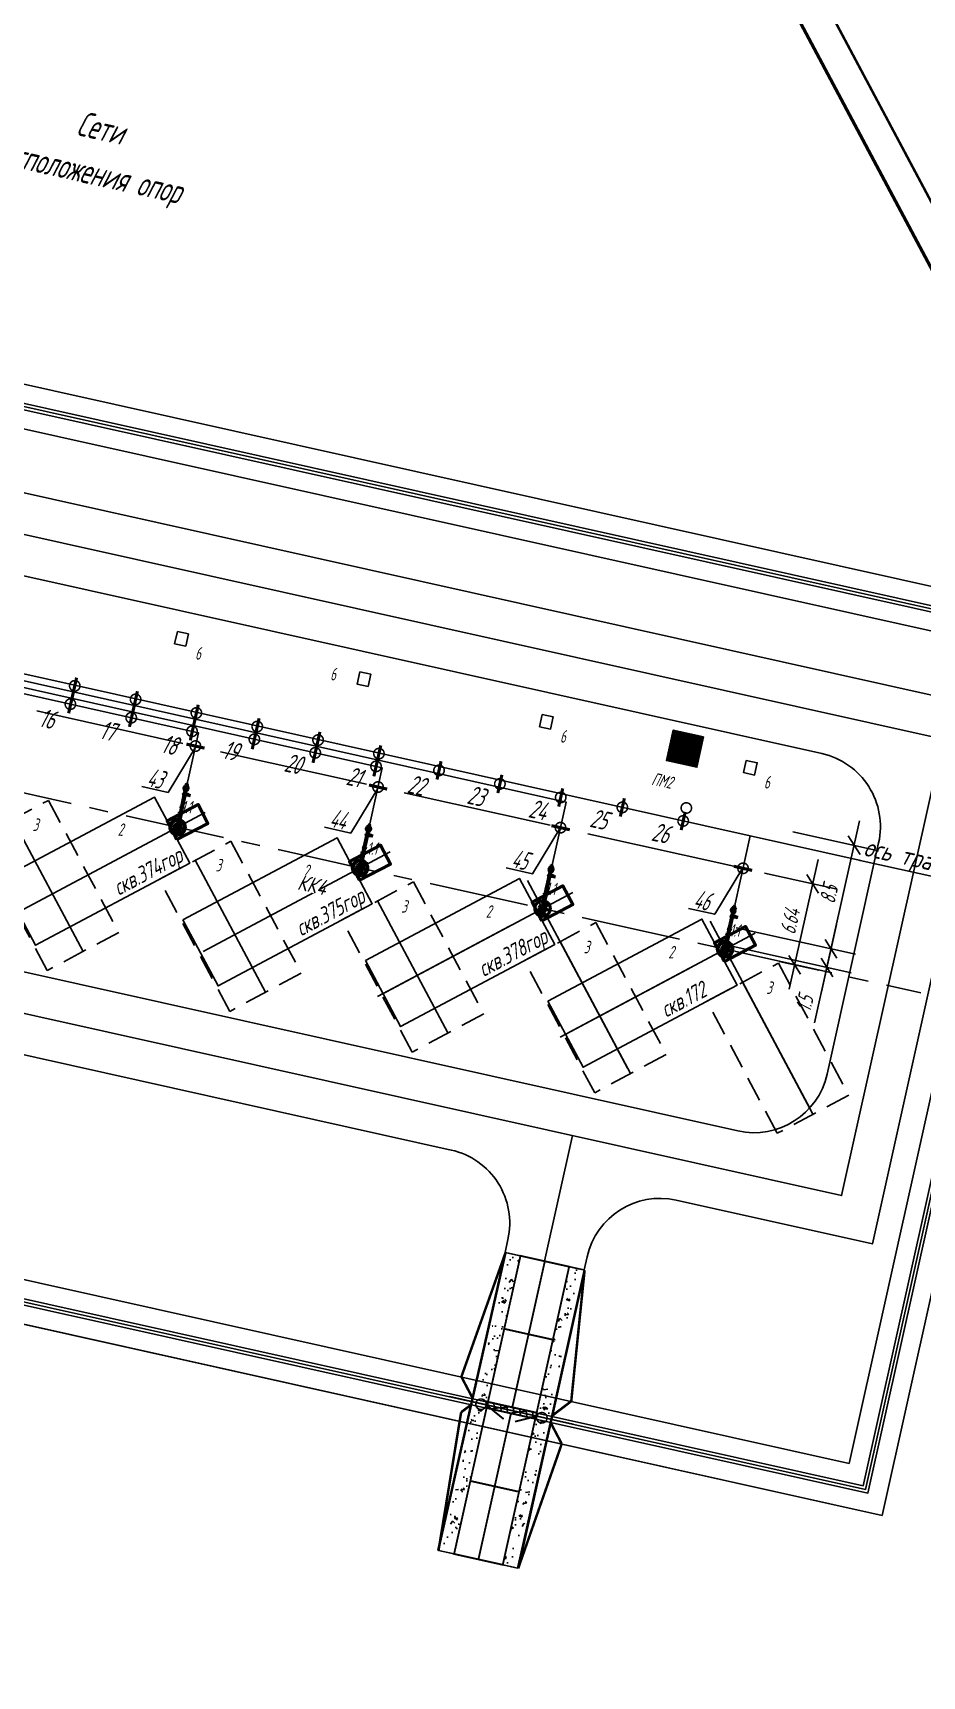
# Model space of a CAD drawing. Extents: x 5370511 to 5386565, y 1010429 to 1053793.
# Drawn here: x 5380542.7 to 5380614, y 1039635.6 to 1039767.4 of the extents above; entities that cross this region are included whole.
import ezdxf
from ezdxf import colors
from ezdxf.entities.mleader import LeaderData, LeaderLine
from ezdxf.enums import TextEntityAlignment as Align
from ezdxf.math import Vec2, Vec3

# ---------------------------------------------------------------- set-up
doc = ezdxf.new("R2010")
doc.units = 0
doc.header["$PDMODE"] = 32
doc.header["$PDSIZE"] = 0.3
for name, pattern in [('ACAD_ISO04W100', [30, 24, -3, 0, -3]), ('осевая2', [12.5, 8, -1.5, 1.5, -1.5]), ('Штрих 2x1', [3, 2, -1])]:
    doc.linetypes.add(name, pattern=pattern)
doc.layers.get('0').update_dxf_attribs({"linetype": 'CONTINUOUS'})
doc.layers.get('DEFPOINTS').update_dxf_attribs({"linetype": 'CONTINUOUS'})
for name, color, linetype in [('3D-MODEL', 7, 'CONTINUOUS'), ('ГП_граница насыпи', 242, 'CONTINUOUS'), ('ГП_Здания', 7, 'CONTINUOUS'), ('ГП_переезд', 7, 'CONTINUOUS'), ('ОНиГМ сооружения', 7, 'CONTINUOUS')]:
    doc.layers.add(name, color=color, linetype=linetype)
doc.layers.add('ГП_Нов.скв.', color=104, linetype='CONTINUOUS', lineweight=25)
doc.layers.add('ЭС_сети', color=1, linetype='CONTINUOUS', lineweight=50)
doc.styles.add('ГОСТ_НИПИ', font='gost_nipi.shx', dxfattribs={"oblique": 15})
doc.styles.add('ГОСТ_НИПИ_разм', font='gost_nipi.shx', dxfattribs={"width": 0.8, "oblique": 15, "height": 2.5})
doc.dimstyles.new('Лист М500', dxfattribs={"dimtxt": 2.5, "dimasz": 2.5, "dimexe": 2, "dimexo": 1, "dimgap": 1, "dimtad": 1, "dimdec": 1, "dimlfac": 0.5, "dimzin": 0, "dimdsep": 46, "dimtxsty": 'ГОСТ_НИПИ_разм', "dimblk": 'OBLIQUE', "dimcen": 0.09, "dimdle": 2, "dimaunit": 1, "dimadec": 0, "dimazin": 0, "dimtfac": 1, "dimtdec": 1, "dimtofl": 0, "dimtmove": 1, "dimatfit": 3, "dimldrblk": 'NONE', "dimfxl": 1, "dimtolj": 1, "dimtzin": 0, "dimarcsym": 0})

# ---------------------------------------------------------------- blocks, each defined once
blk = doc.blocks.new('*U110')
at = {"lineweight": 50, "const_width": 0.4}
blk.add_lwpolyline([(-594, 420), (0, 420), (0, 0), (-594, 0)], close=True, dxfattribs=at)
at = {"lineweight": 50}
blk.add_lwpolyline([(-574, 5), (-5, 5), (-5, 415), (-574, 415)], close=True, dxfattribs=at)
at = {"style": 'ГОСТ_НИПИ', "oblique": 15}
blk.add_attdef('СКВОЗНАЯ_НУМЕРАЦИЯ', text='', height=3, dxfattribs=at).set_placement((-10, 411.5), align=Align.MIDDLE_CENTER)
at = {"style": 'ГОСТ_НИПИ', "oblique": 15, "width": 0.8}
for tag, p in [('ДАТА_СОГЛ_1', (-580.75, 146)), ('ДАТА_СОГЛ_2', (-575.75, 146)), ('ФАМИЛИЯ_СОГЛ_1', (-580.75, 111)), ('ФАМИЛИЯ_СОГЛ_2', (-575.75, 111)), ('ХАРАКТЕР_РАБОТЫ_СОГЛ_1', (-580.75, 91)), ('ХАРАКТЕР_РАБОТЫ_СОГЛ_2', (-575.75, 91))]:
    blk.add_attdef(tag, p, '', height=3, rotation=90, dxfattribs=at)
at = {"style": 'ГОСТ_НИПИ', "oblique": 15}
for tag, width, p in [('ОБОЗНАЧЕНИЕ_ДОКУМЕНТА', 0.8, (-65, 55)), ('НАИМЕНОВАНИЕ_ПРОЕКТА', 0.8, (-65, 42.5)), ('НАИМЕНОВАНИЕ_ОБЪЕКТА', 0.8, (-90, 27.5)), ('СТАДИЯ', 0.8, (-47.5, 25)), ('ЛИСТ', 0.8, (-32.5, 25)), ('ЛИСТОВ', 0.8, (-15, 25)), ('НАИМЕНОВАНИЕ_ЧЕРТЕЖА', 0.8, (-90, 12.5)), ('ПРЕДПРИЯТИЕ', 0.7, (-30.48, 12.55))]:
    blk.add_attdef(tag, text='', height=3, dxfattribs=dict(at, width=width)).set_placement(p, align=Align.MIDDLE_CENTER)
at = {"style": 'ГОСТ_НИПИ', "oblique": 15, "width": 0.8}
blk.add_attdef('РАЗРАБ', text='', height=3, dxfattribs=at).set_placement((-189.18, 32.18), align=Align.MIDDLE_LEFT)
for tag, p in [('ФАМИЛИЯ_5', (-169, 31)), ('ДАТА_1', (-134, 31)), ('ХАРАКТЕР_РАБОТЫ_1', (-189, 26)), ('ФАМИЛИЯ_1', (-169, 26)), ('ДАТА_2', (-134, 26)), ('ХАРАКТЕР_РАБОТЫ_2', (-189, 20.72)), ('ФАМИЛИЯ_2', (-169.15, 20.71)), ('ДАТА_3', (-134, 20.72)), ('ХАРАКТЕР_РАБОТЫ_3', (-189, 16)), ('ФАМИЛИЯ_3', (-169.01, 15.99)), ('ДАТА_4', (-134, 16)), ('ФАМИЛИЯ_6', (-169, 11)), ('ДАТА_5', (-134, 11)), ('ХАРАКТЕР_РАБОТЫ_4', (-189, 6)), ('ФАМИЛИЯ_4', (-169, 6)), ('ДАТА_6', (-134, 6))]:
    blk.add_attdef(tag, p, '', height=3, dxfattribs=at)
at = {"style": 'ГОСТ_НИПИ', "oblique": 15, "width": 0.8, "flags": 8}
blk.add_attdef('НКОНТР', text='', height=3, dxfattribs=at).set_placement((-189.36, 12.34), align=Align.MIDDLE_LEFT)
at = {"style": 'ГОСТ_НИПИ', "oblique": 15, "width": 0.8}
blk.add_attdef('ФОРМАТ', text='', height=3, dxfattribs=at).set_placement((-38.94, 0.42), align=Align.BOTTOM_CENTER)
blk = doc.blocks.new('A$C65CC1851')
at = {"layer": 'ОНиГМ сооружения', "color": 253, "lineweight": 18, "ltscale": 0.7}
for p, q in [((434, 4006), (114, 4007)), ((273, 0), (274, 4310)), ((664, 3502), (194, 3502)), ((205, 2442), (342, 2442)), ((0, 800), (636, 800)), ((273, 337), (636, 337)), ((274, 1197), (636, 1196)), ((504, 1264), (637, 1264))]:
    blk.add_line(p, q, dxfattribs=at)
at = {"layer": 'ОНиГМ сооружения', "color": 253, "lineweight": 50, "ltscale": 100}
for p, q in [((230, 4228), (230, 4313)), ((319, 4227), (319, 4310)), ((230, 3432), (229, 2072)), ((318, 2672), (229, 2672)), ((230, 3786), (230, 3568)), ((319, 3681), (230, 3681)), ((319, 3582), (230, 3582)), ((319, 3422), (230, 3422)), ((319, 3322), (230, 3322)), ((319, 3322), (230, 3322)), ((617, 3502), (292, 3423)), ((617, 3502), (296, 3579)), ((318, 2072), (319, 3427)), ((319, 3573), (319, 3785)), ((617, 3622), (617, 3382)), ((617, 3502), (697, 3502)), ((176, 1519), (176, 1332)), ((176, 1519), (229, 1519)), ((176, 1479), (229, 1479)), ((176, 1440), (229, 1440)), ((176, 1412), (371, 1412)), ((371, 1372), (176, 1372)), ((371, 1332), (176, 1332)), ((371, 1332), (176, 1062)), ((371, 1062), (176, 1332)), ((318, 2172), (229, 2172)), ((229, 1412), (229, 1952)), ((318, 1852), (229, 1852)), ((254, 1752), (229, 1752)), ((318, 1512), (229, 1512)), ((298, 1700), (249, 1700)), ((249, 1700), (249, 1669)), ((254, 1823), (254, 1834)), ((254, 1834), (294, 1834)), ((254, 1823), (294, 1755)), ((294, 1823), (254, 1755)), ((254, 1744), (254, 1755)), ((254, 1744), (294, 1744)), ((257, 1834), (257, 1851)), ((257, 1851), (290, 1851)), ((257, 1700), (257, 1710)), ((257, 1710), (290, 1710)), ((264, 1744), (264, 1675)), ((274, 1752), (274, 1752)), ((284, 1744), (284, 1675)), ((290, 1834), (290, 1851)), ((290, 1700), (290, 1710)), ((294, 1834), (294, 1823)), ((294, 1755), (294, 1744)), ((318, 1752), (294, 1752)), ((298, 1700), (298, 1669)), ((318, 1952), (318, 1412)), ((319, 1519), (371, 1519)), ((319, 1479), (371, 1479)), ((319, 1440), (371, 1440)), ((371, 1519), (371, 1332)), ((637, 1264), (371, 1399)), ((636, 1196), (372, 1331)), ((637, 1384), (636, 1144)), ((371, 1062), (176, 1062)), ((176, 1022), (176, 1062)), ((176, 1022), (371, 1022)), ((176, 982), (176, 1022)), ((176, 982), (176, 942)), ((371, 982), (176, 982)), ((371, 942), (176, 942)), ((371, 592), (176, 592)), ((176, 552), (176, 592)), ((371, 552), (176, 552)), ((371, 552), (176, 552)), ((176, 512), (176, 552)), ((176, 472), (176, 512)), ((371, 512), (176, 512)), ((371, 472), (176, 472)), ((371, 472), (176, 202)), ((371, 202), (176, 472)), ((371, 202), (176, 202)), ((176, 122), (176, 202)), ((371, 162), (176, 162)), ((176, 162), (371, 162)), ((176, 162), (370, 162)), ((176, 122), (371, 122)), ((218, 592), (218, 619)), ((318, 540), (228, 540)), ((228, 540), (228, 523)), ((318, 523), (228, 523)), ((318, 1010), (229, 1010)), ((229, 1010), (229, 993)), ((318, 993), (229, 993)), ((229, 887), (229, 942)), ((310, 75), (237, 75)), ((237, 75), (237, 40)), ((237, 40), (310, 40)), ((237, 40), (310, 40)), ((310, 40), (237, 40)), ((237, 40), (237, 20)), ((310, 20), (237, 20)), ((243, 122), (243, 75)), ((636, 800), (300, 894)), ((636, 800), (300, 706)), ((303, 122), (303, 75)), ((310, 40), (310, 75)), ((310, 40), (310, 20)), ((318, 1010), (318, 993)), ((318, 887), (318, 942)), ((318, 540), (318, 523)), ((328, 592), (328, 619)), ((371, 1022), (371, 1062)), ((371, 982), (371, 1022)), ((371, 982), (371, 942)), ((371, 552), (371, 592)), ((371, 512), (371, 552)), ((371, 472), (371, 512)), ((636, 337), (371, 472)), ((636, 337), (371, 202)), ((371, 122), (371, 202)), ((636, 1196), (372, 1061)), ((637, 1264), (570, 1230)), ((637, 1316), (636, 1076)), ((636, 1196), (666, 1196)), ((636, 920), (636, 680)), ((636, 800), (666, 800)), ((636, 457), (636, 217)), ((636, 337), (666, 337)), ((637, 1264), (666, 1264))]:
    blk.add_line(p, q, dxfattribs=at)
at = {"layer": 'ОНиГМ сооружения', "color": 253, "lineweight": 50, "ltscale": 0.7}
for p, q in [((294, 3197), (254, 3197)), ((294, 2997), (254, 2997)), ((294, 2797), (254, 2797)), ((354, 3501), (354, 3501)), ((318, 1632), (229, 1632)), ((312, 1789), (237, 1789)), ((274, 1673), (274, 1851))]:
    blk.add_line(p, q, dxfattribs=at)
at = {"layer": 'ОНиГМ сооружения', "color": 253, "lineweight": 50}
for p, q in [((205, 2527), (205, 2357)), ((229, 2527), (205, 2527)), ((229, 2357), (205, 2357)), ((342, 2357), (318, 2357)), ((342, 2527), (319, 2527)), ((342, 2527), (342, 2357))]:
    blk.add_line(p, q, dxfattribs=at)
for points in [[(169, 4183), (379, 4182), (379, 4155), (169, 4156)], [(169, 4156), (379, 4155), (379, 4128), (169, 4129)], [(169, 3858), (379, 3857), (379, 3884), (169, 3885)], [(169, 3831), (379, 3830), (379, 3857), (169, 3858)], [(169, 2042), (379, 2042), (379, 2012), (169, 2012)], [(169, 2012), (379, 2012), (379, 1982), (169, 1982)]]:
    blk.add_lwpolyline(points, close=True, dxfattribs=at)
at = {"layer": 'ОНиГМ сооружения', "color": 253, "lineweight": 50, "ltscale": 100}
for points in [[(379, 3884), (169, 4129)], [(169, 3885), (379, 4128)]]:
    blk.add_lwpolyline(points, dxfattribs=at)
at = {"layer": 'ОНиГМ сооружения', "color": 253, "lineweight": 50}
for points in [[(334, 4182), (319, 4227), (230, 4228), (214, 4183)], [(334, 3830), (319, 3785), (230, 3786), (214, 3831)], [(334, 2042), (318, 2072), (229, 2072), (214, 2042)], [(334, 1982), (318, 1952), (229, 1952), (214, 1982)]]:
    blk.add_lwpolyline(points, dxfattribs=at)
at = {"layer": 'ОНиГМ сооружения', "color": 253, "lineweight": 50, "ltscale": 100}
blk.add_lwpolyline([(434, -173), (-655, 1132), (1494, 2927), (2583, 1622)], close=True, dxfattribs=at)
for centre, radius in [((275, 4007), 160), ((274, 3502), 80), ((274, 3502), 52.4), ((274, 3502), 36.5), ((274, 3197), 20), ((274, 2997), 20), ((274, 2797), 20), ((273, 800), 97.5)]:
    blk.add_circle(centre, radius, dxfattribs=at)
for centre, radius, start, end in [((274, 1632), 44.5, 359.98088, 179.98088), ((274, 1789), 37.5, 120.5544, 239.28173), ((274, 1789), 37.5, 300.33846, 59.74894), ((276, 798), 276, 111.23046, 179.43286), ((276, 803), 276, 180.5702, 248.73133), ((274, 800), 190, 120.99549, 180.01044), ((274, 800), 190, 180.01044, 344.6729), ((273, 43), 43.3, 212.54295, 327.41881), ((274, 800), 272, 5.31119, 69.1056), ((274, 800), 190, 15.22685, 59.24647), ((274, 800), 272, 290.85616, 354.58858)]:
    blk.add_arc(centre, radius, start, end, dxfattribs=at)
blk.add_spline([(230, 4313), (256, 4322), (296, 4300), (319, 4310), (319, 4309)], degree=3, dxfattribs=at)
blk = doc.blocks.new('125')
at = {"layer": 'ГП_переезд', "lineweight": -3}
h = blk.add_hatch(dxfattribs=at)
h.set_pattern_fill('AR-CONC', color=253, scale=0.3, angle=154.0072)
h.set_pattern_definition([(204.007191443, (-7634486.7304, -5076924.0718), (-1.85162098708, 1.11224984608), [0.225, -2.475]), (149.007191443, (-7634486.7304, -5076924.0718), (-0.61481389126, -2.2107483634), [0.18, -1.98]), (254.458635903, (-7634486.8847, -5076923.979), (-2.46643486206, -1.0984984994), [0.191220576, -2.103426336]), (200.191391443, (-7634486.9933, -5076924.611), (-2.66024599245, 1.849512766), [0.3375, -3.7125]), (250.642826933, (-7634487.215, -5076924.457), (-3.8011068157, -1.3978866138), [0.286831026, -3.15514128]), (145.191355433, (-7634486.9933, -5076924.611), (-3.8011068134, -1.3978866133), [0.27, -2.970000003]), (175.007191443, (-7634487.1972, -5076924.3448), (-1.08023477996, 1.87047930223), [0.225, -2.475]), (120.007191443, (-7634487.1972, -5076924.3448), (-1.60952042005, -1.635496397), [0.18, -1.98]), (225.458636183, (-7634487.2873, -5076924.1889), (-2.6897551782, 0.23498289985), [0.19122057, -2.103426336]), (191.507191443, (-7634486.7304, -5076924.07175), (-0.47047013873, -0.88167651016), [0, -1.956, 0, -2.01, 0, -1.9875]), (161.507191443, (-7634486.7304, -5076924.0718), (-1.22794207685, -0.71767254086), [0, -1.146, 0, -1.911, 0, -0.7575]), (121.507191443, (-7634486.129, -5076924.36495), (-1.409822805246, 0.762676666884), [0, -0.75, 0, -2.34, 0, -3.105]), (111.507191443, (-7634485.8594, -5076924.4964), (-1.70420454994, 0.49682078495), [0, -0.975, 0, -1.554, 0, -2.205])])
h.paths.add_polyline_path([(-13.63, 32.93), (-14.63, 32.93), (-14.63, 8.43), (-13.63, 8.43)])
h = blk.add_hatch(dxfattribs=at)
h.set_pattern_fill('AR-CONC', color=253, scale=0.3, angle=154.0072)
h.set_pattern_definition([(204.007191443, (-7634482.2361, -5076926.263), (-1.85162098708, 1.11224984608), [0.225, -2.475]), (149.007191443, (-7634482.2361, -5076926.263), (-0.61481389126, -2.2107483634), [0.18, -1.98]), (254.458635903, (-7634482.3904, -5076926.1704), (-2.46643486206, -1.0984984994), [0.191220576, -2.103426336]), (200.191391443, (-7634482.499, -5076926.8024), (-2.66024599245, 1.849512766), [0.3375, -3.7125]), (250.642826933, (-7634482.7208, -5076926.6482), (-3.8011068157, -1.3978866138), [0.286831026, -3.15514128]), (145.191355433, (-7634482.499, -5076926.8024), (-3.8011068134, -1.3978866133), [0.27, -2.970000003]), (175.007191443, (-7634482.703, -5076926.536), (-1.08023477996, 1.87047930223), [0.225, -2.475]), (120.007191443, (-7634482.703, -5076926.536), (-1.60952042005, -1.635496397), [0.18, -1.98]), (225.458636183, (-7634482.793, -5076926.3802), (-2.6897551782, 0.23498289985), [0.19122057, -2.103426336]), (191.507191443, (-7634482.2361, -5076926.26304), (-0.47047013873, -0.88167651016), [0, -1.956, 0, -2.01, 0, -1.9875]), (161.507191443, (-7634482.2361, -5076926.263), (-1.22794207685, -0.71767254086), [0, -1.146, 0, -1.911, 0, -0.7575]), (121.507191443, (-7634481.6348, -5076926.5562), (-1.409822805246, 0.762676666884), [0, -0.75, 0, -2.34, 0, -3.105]), (111.507191443, (-7634481.3651, -5076926.6877), (-1.70420454994, 0.49682078495), [0, -0.975, 0, -1.554, 0, -2.205])])
h.paths.add_polyline_path([(-8.63, 32.93), (-9.63, 32.93), (-9.63, 8.43), (-8.63, 8.43)])
at = {"layer": 'ГП_переезд'}
h = blk.add_hatch(dxfattribs=at)
h.set_pattern_fill('ANSI37', color=253, scale=4, angle=154.0072)
h.set_pattern_definition([(199.0071914425, (-7634482.2361, -5076926.26304), (0.16284341402, -0.472738852338), []), (289.0071914425, (-7634482.2361, -5076926.26304), (0.472738852338, 0.16284341402), [])])
h.paths.add_polyline_path([(-9.63, 20.93), (-13.63, 20.93), (-13.63, 20.43), (-9.63, 20.43)])
at = {"layer": 'ГП_переезд', "color": 253, "linetype": 'Continuous'}
for p, q in [((-8.63, 32.93, 0.8), (-14.63, 32.93, 0.8)), ((-6.57, 20.68, 0.8), (-16.7, 20.68, 0.8)), ((-8.63, 8.43, 0.8), (-14.63, 8.43, 0.8))]:
    blk.add_line(p, q, dxfattribs=at)
at = {"layer": 'ГП_переезд', "color": 253, "lineweight": 30}
blk.add_line((-13.63, 20.93, 0.8), (-13.87, 20.93, 0.8), dxfattribs=at)
at = {"layer": 'ГП_переезд', "color": 253, "lineweight": -3, "const_width": 0.2, "elevation": 0.8}
for points in [[(-14.86, 32.91), (-16.15, 22.43)], [(-8.36, 32.93), (-7.12, 22.43)], [(-14.88, 20.93), (-16.15, 22.43)], [(-8.39, 20.93), (-7.12, 22.43)], [(-14.88, 20.43), (-15.55, 19.65)], [(-8.39, 20.43), (-7.12, 18.93)], [(-15.55, 19.65), (-14.91, 8.41)], [(-7.12, 18.93), (-8.36, 8.41)]]:
    blk.add_lwpolyline(points, dxfattribs=at)
at = {"layer": 'ГП_переезд', "color": 253, "const_width": 0.2, "elevation": 0.8}
for points in [[(-14.94, 8.43), (-14.86, 32.91)], [(-8.36, 8.43), (-8.36, 32.93)]]:
    blk.add_lwpolyline(points, dxfattribs=at)
at = {"layer": 'ГП_переезд', "color": 253, "linetype": 'Continuous', "const_width": 0.15, "elevation": 0.8}
for points in [[(-11.63, 26.93), (-11.63, 32.93), (-13.63, 32.93), (-13.63, 26.93)], [(-9.63, 26.93), (-9.63, 32.93), (-11.63, 32.93), (-11.63, 26.93)], [(-11.63, 20.93), (-11.63, 26.93), (-13.63, 26.93), (-13.63, 20.93)], [(-9.63, 20.93), (-9.63, 26.93), (-11.63, 26.93), (-11.63, 20.93)], [(-11.63, 14.43), (-11.63, 20.43), (-13.63, 20.43), (-13.63, 14.43)], [(-9.63, 14.43), (-9.63, 20.43), (-11.63, 20.43), (-11.63, 14.43)], [(-11.63, 8.43), (-11.63, 14.43), (-13.63, 14.43), (-13.63, 8.43)], [(-9.63, 8.43), (-9.63, 14.43), (-11.63, 14.43), (-11.63, 8.43)]]:
    blk.add_lwpolyline(points, close=True, dxfattribs=at)
at = {"layer": 'ГП_переезд', "color": 253, "elevation": 0.8}
for points in [[(-13.63, 32.93), (-14.86, 32.93), (-14.91, 8.43), (-13.63, 8.43)], [(-8.36, 32.93), (-9.63, 32.93), (-9.63, 8.43), (-8.41, 8.43)]]:
    blk.add_lwpolyline(points, close=True, dxfattribs=at)
blk = doc.blocks.new('*U116')
at = {"layer": 'ГП_Нов.скв.', "color": 0, "const_width": 0.25, "flags": 128}
blk.add_lwpolyline([(0.19, -0.59, 1), (-0.19, 0.59, 1)], format="xyb", close=True, dxfattribs=at)
at = {"layer": 'ГП_Нов.скв.', "color": 0, "const_width": 0.048}
blk.add_lwpolyline([(0.01, -0.02, 1), (-0.01, 0.02, 1)], format="xyb", close=True, dxfattribs=at)
at = {"layer": 'ГП_Нов.скв.', "color": 0, "style": 'ГОСТ_НИПИ', "oblique": 15, "width": 0.9}
blk.add_attdef('СКВ.2', (-4.74, -5.51), '', height=1.3, rotation=28.0634, dxfattribs=at)
blk = doc.blocks.new('*U111')
at = {"layer": 'ГП_Нов.скв.', "color": 0, "const_width": 0.25, "flags": 128}
blk.add_lwpolyline([(0.19, -0.59, 1), (-0.19, 0.59, 1)], format="xyb", close=True, dxfattribs=at)
at = {"layer": 'ГП_Нов.скв.', "color": 0, "const_width": 0.048}
blk.add_lwpolyline([(0.01, -0.02, 1), (-0.01, 0.02, 1)], format="xyb", close=True, dxfattribs=at)
at = {"layer": 'ГП_Нов.скв.', "color": 0, "style": 'ГОСТ_НИПИ', "oblique": 15, "width": 0.9}
blk.add_attdef('СКВ.2', (-4.74, -5.51), '', height=1.3, rotation=28.0634, dxfattribs=at)
blk = doc.blocks.new('*U112')
at = {"layer": 'ГП_Нов.скв.', "color": 0, "const_width": 0.25, "flags": 128}
blk.add_lwpolyline([(0.19, -0.59, 1), (-0.19, 0.59, 1)], format="xyb", close=True, dxfattribs=at)
at = {"layer": 'ГП_Нов.скв.', "color": 0, "const_width": 0.048}
blk.add_lwpolyline([(0.01, -0.02, 1), (-0.01, 0.02, 1)], format="xyb", close=True, dxfattribs=at)
at = {"layer": 'ГП_Нов.скв.', "color": 0, "style": 'ГОСТ_НИПИ', "oblique": 15, "width": 0.9}
blk.add_attdef('СКВ.2', (-4.74, -5.51), '', height=1.3, rotation=28.0634, dxfattribs=at)
blk = doc.blocks.new('*U113')
at = {"layer": 'ГП_Нов.скв.', "color": 0, "const_width": 0.25, "flags": 128}
blk.add_lwpolyline([(0.19, -0.59, 1), (-0.19, 0.59, 1)], format="xyb", close=True, dxfattribs=at)
at = {"layer": 'ГП_Нов.скв.', "color": 0, "const_width": 0.048}
blk.add_lwpolyline([(0.01, -0.02, 1), (-0.01, 0.02, 1)], format="xyb", close=True, dxfattribs=at)
at = {"layer": 'ГП_Нов.скв.', "color": 0, "style": 'ГОСТ_НИПИ', "oblique": 15, "width": 0.9}
blk.add_attdef('СКВ.2', (-4.73, -5.51), '', height=1.3, rotation=28.0634, dxfattribs=at)
blk = doc.blocks.new('*U77')
at = {"color": 0, "linetype": 'ByBlock', "lineweight": -2}
for p, q in [((-2.5, 2.5), (2.5, -2.5)), ((2.5, 2.5), (-2.5, -2.5))]:
    blk.add_line(p, q, dxfattribs=at)
at = {"color": 7, "ltscale": 0.5, "true_color": 0xffffff, "const_width": 5}
blk.add_lwpolyline([(-2.5, 0), (2.5, 0)], dxfattribs=at)
at = {"color": 0, "linetype": 'ByBlock', "lineweight": -2}
blk.add_lwpolyline([(-2.5, 2.5), (2.5, 2.5), (2.5, -2.5), (-2.5, -2.5)], close=True, dxfattribs=at)
blk = doc.blocks.new('_None')
blk = doc.blocks.new('_Oblique')
at = {"color": 0, "linetype": 'ByBlock', "lineweight": -2}
blk.add_line((-0.5, -0.5), (0.5, 0.5), dxfattribs=at)
blk = doc.blocks.new('*D166')
at = {"color": 0, "lineweight": -2, "transparency": 16777216}
for p, q in [((5380603.34, 1039690.75), (5380605.65, 1039701.14)), ((5380601.34, 1039700.05), (5380607.17, 1039698.75)), ((5380602.54, 1039692.97), (5380605.72, 1039692.27))]:
    blk.add_line(p, q, dxfattribs=at)
at = {"layer": 'DEFPOINTS', "color": 0, "lineweight": 15, "transparency": 16777216}
for p in [(5380600.36, 1039700.27, -79.73), (5380605.22, 1039699.19), (5380601.57, 1039693.19)]:
    blk.add_point(p, dxfattribs=at)
at = {"color": 0, "lineweight": -2, "transparency": 16777216, "xscale": 1.25, "yscale": 1.25, "zscale": 1.25}
for p, rotation in [((5380605.22, 1039699.19), 77.44524128354307), ((5380603.77, 1039692.7), 257.4452412835431)]:
    blk.add_blockref('_Oblique', p, dxfattribs=dict(at, rotation=rotation))
at = {"color": 0, "transparency": 16777216, "insert": (5380603.4, 1039696.19), "char_height": 2.5, "attachment_point": 5, "rotation": 77.4452, "style": 'ГОСТ_НИПИ_разм'}
blk.add_mtext('\\A1;{\\H0.5x;6.64}', dxfattribs=at)
blk = doc.blocks.new('*D164')
at = {"color": 0, "lineweight": -2, "transparency": 16777216}
for p, q in [((5380608.97, 1039704.23), (5380606.25, 1039692.03)), ((5380603.62, 1039703.37), (5380610.49, 1039701.84)), ((5380599.09, 1039695.67), (5380608.64, 1039693.54))]:
    blk.add_line(p, q, dxfattribs=at)
at = {"layer": 'DEFPOINTS', "color": 0, "lineweight": 15, "transparency": 16777216}
for p in [(5380602.65, 1039703.59), (5380598.11, 1039695.89), (5380606.69, 1039693.98)]:
    blk.add_point(p, dxfattribs=at)
at = {"color": 0, "lineweight": -2, "transparency": 16777216, "xscale": 1.25, "yscale": 1.25, "zscale": 1.25}
for p, rotation in [((5380608.54, 1039702.28), 77.44524128354307), ((5380606.69, 1039693.98), 257.4452412835431)]:
    blk.add_blockref('_Oblique', p, dxfattribs=dict(at, rotation=rotation))
at = {"color": 0, "transparency": 16777216, "insert": (5380606.51, 1039698.37), "char_height": 2.5, "attachment_point": 5, "rotation": 77.4452, "style": 'ГОСТ_НИПИ_разм'}
blk.add_mtext('\\A1;{\\H0.5x;8.5}', dxfattribs=at)
blk = doc.blocks.new('*D165')
at = {"color": 0, "lineweight": -2, "transparency": 16777216}
for p, q in [((5380607.12, 1039695.93), (5380605.92, 1039690.53)), ((5380599.09, 1039695.67), (5380608.64, 1039693.54)), ((5380598.74, 1039694.18), (5380608.31, 1039692.05)), ((5380605.37, 1039688.04), (5380606.36, 1039692.48))]:
    blk.add_line(p, q, dxfattribs=at)
at = {"layer": 'DEFPOINTS', "color": 0, "lineweight": 15, "transparency": 16777216}
for p in [(5380598.11, 1039695.89), (5380597.76, 1039694.4), (5380606.36, 1039692.48)]:
    blk.add_point(p, dxfattribs=at)
at = {"color": 0, "lineweight": -2, "transparency": 16777216, "xscale": 1.25, "yscale": 1.25, "zscale": 1.25}
for p, rotation in [((5380606.69, 1039693.98), 77.44524128354307), ((5380606.36, 1039692.48), 257.4452412835431)]:
    blk.add_blockref('_Oblique', p, dxfattribs=dict(at, rotation=rotation))
at = {"color": 0, "transparency": 16777216, "insert": (5380604.56, 1039689.6), "char_height": 2.5, "attachment_point": 5, "rotation": 77.4452, "style": 'ГОСТ_НИПИ_разм'}
blk.add_mtext('\\A1;{\\H0.5x;1.5}', dxfattribs=at)

msp = doc.modelspace()

# ---------------------------------------------------------------- linework, layer by layer
at = {"color": 8}
for p, q in [((5380470.767, 1039739.738), (5380605.955, 1039709.632)), ((5380541.038, 1039704.357), (5380546.678, 1039693.773)), ((5380541.468, 1039696.908), (5380556.471, 1039704.902)), ((5380610.507, 1039702.471), (5380606.377, 1039683.926)), ((5380555.675, 1039701.078), (5380561.315, 1039690.494)), ((5380556.325, 1039693.763), (5380571.328, 1039701.757)), ((5380570.964, 1039690.502), (5380585.968, 1039698.496)), ((5380590.364, 1039684.408), (5380582.347, 1039699.454)), ((5380570.317, 1039697.818), (5380575.956, 1039687.234)), ((5380580.898, 1039695.793), (5380570.314, 1039690.154)), ((5380605.007, 1039681.147), (5380596.99, 1039696.193)), ((5380584.956, 1039694.557), (5380590.596, 1039683.973)), ((5380584.958, 1039694.557), (5380590.597, 1039683.973)), ((5380585.607, 1039687.242), (5380600.61, 1039695.236)), ((5380595.54, 1039692.533), (5380584.956, 1039686.893)), ((5380599.598, 1039691.297), (5380605.238, 1039680.713))]:
    msp.add_line(p, q, dxfattribs=at)
msp.add_line((5380599.216, 1039679.373), (5380464.028, 1039709.479))
for points in [[(5380456.947, 1039758.188), (5380626.786, 1039720.365), (5380610.787, 1039648.525), (5380450.709, 1039684.174), (5380453.1, 1039694.911), (5380443.339, 1039697.085)], [(5380458.085, 1039756.398), (5380624.996, 1039719.227), (5380609.649, 1039650.315), (5380452.499, 1039685.312), (5380454.89, 1039696.049), (5380445.129, 1039698.223)], [(5380458.274, 1039756.099), (5380624.697, 1039719.037), (5380609.46, 1039650.614), (5380452.797, 1039685.502), (5380455.188, 1039696.239), (5380445.428, 1039698.413)], [(5380458.464, 1039755.801), (5380624.399, 1039718.848), (5380609.27, 1039650.912), (5380453.096, 1039685.692), (5380455.487, 1039696.429), (5380445.726, 1039698.602)], [(5380459.602, 1039754.011), (5380622.609, 1039717.71), (5380608.132, 1039652.702), (5380454.886, 1039686.83), (5380457.277, 1039697.567), (5380447.516, 1039699.74)], [(5380554.25, 1039719.424), (5380555.136, 1039719.236), (5380554.915, 1039718.255), (5380554.03, 1039718.447)], [(5380568.886, 1039716.192), (5380569.772, 1039716.003), (5380569.551, 1039715.023), (5380568.666, 1039715.215)], [(5380583.524, 1039712.766), (5380584.41, 1039712.578), (5380584.189, 1039711.598), (5380583.304, 1039711.79)], [(5380599.889, 1039709.085), (5380600.775, 1039708.897), (5380600.554, 1039707.916), (5380599.668, 1039708.108)], [(5380540.057, 1039699.556), (5380542.878, 1039694.261), (5380555.24, 1039700.847), (5380552.414, 1039706.14)], [(5380554.698, 1039696.295), (5380557.52, 1039691), (5380569.881, 1039697.586), (5380567.056, 1039702.879)], [(5380569.338, 1039693.034), (5380572.159, 1039687.739), (5380584.521, 1039694.325), (5380581.695, 1039699.618)], [(5380583.98, 1039689.775), (5380586.801, 1039684.479), (5380599.163, 1039691.066), (5380596.337, 1039696.359)]]:
    msp.add_lwpolyline(points, close=True, dxfattribs=at)
msp.add_lwpolyline([(5380459.319, 1039699.771), (5380450.037, 1039701.839), (5380460.466, 1039748.691), (5380619.569, 1039713.259), (5380610.004, 1039670.311), (5380594.274, 1039673.815, 0.4134333), (5380587.117, 1039669.278), (5380586.879, 1039668.218), (5380580.535, 1039669.631), (5380580.765, 1039670.66, 0.4149943), (5380576.216, 1039677.836), (5380528.892, 1039688.375, 0.4142136), (5380521.731, 1039683.823), (5380521.506, 1039682.813), (5380515.18, 1039684.222, 0.3099728), (5380511.083, 1039688.244), (5380459.319, 1039699.771)], format="xyb", dxfattribs=at)
at = {"color": 8, "ltscale": 0.2}
msp.add_lwpolyline([(5380454.781, 1039708.209), (5380462.932, 1039744.812), (5380615.69, 1039710.794), (5380607.539, 1039674.19)], close=True, dxfattribs=at)
at = {"color": 8, "ltscale": 5}
for points in [[(5380472.958, 1039731.406), (5380600.212, 1039703.033), (5380598.186, 1039693.943)], [(5380472.882, 1039730.398), (5380570.691, 1039708.483), (5380568.904, 1039700.466)], [(5380472.993, 1039730.886), (5380585.445, 1039705.734), (5380583.547, 1039697.206)], [(5380472.77, 1039729.911), (5380555.95, 1039711.296), (5380554.262, 1039703.727)]]:
    msp.add_lwpolyline(points, dxfattribs=at)
at = {"color": 8, "linetype": 'осевая2'}
msp.add_lwpolyline([(5380440.32, 1039729.102), (5380613.885, 1039690.449)], dxfattribs=at)
for points, const_width in [([(5380546.163, 1039715.725), (5380545.526, 1039712.869)], 0.25), ([(5380551.044, 1039714.637), (5380550.406, 1039711.781)], 0.25), ([(5380555.924, 1039713.551), (5380555.287, 1039710.695)], 0.25), ([(5380560.805, 1039712.463), (5380560.251, 1039709.984)], 0.25), ([(5380565.685, 1039711.376), (5380565.131, 1039708.896)], 0.25), ([(5380570.566, 1039710.29), (5380570.012, 1039707.81)], 0.25), ([(5380575.404, 1039709.018), (5380575.079, 1039707.558)], 0.25), ([(5380580.284, 1039707.931), (5380579.959, 1039706.472)], 0.25), ([(5380585.164, 1039706.843), (5380584.839, 1039705.383)], 0.25), ([(5380590.11, 1039706.048), (5380589.785, 1039704.588)], 0.25), ([(5380594.99, 1039704.96), (5380594.665, 1039703.5)], 0.25), ([(5380579.096, 1039657.339), (5380580.425, 1039656.256)], 0.15), ([(5380583, 1039656.47), (5380581.336, 1039656.053)], 0.15)]:
    msp.add_lwpolyline(points, dxfattribs=dict(const_width=const_width))
at = {"const_width": 0.125}
for points in [[(5380546.107, 1039715.478, 1), (5380545.925, 1039714.658, 1), (5380546.107, 1039715.478, 49.9173901)], [(5380550.988, 1039714.391, 1), (5380550.805, 1039713.571, 1), (5380550.988, 1039714.391, 49.9173901)], [(5380545.757, 1039714.008, 1), (5380545.574, 1039713.188, 1), (5380545.757, 1039714.008, 49.9173901)], [(5380550.637, 1039712.92, 1), (5380550.455, 1039712.1, 1), (5380550.637, 1039712.92, 49.9173901)], [(5380555.868, 1039713.305, 1), (5380555.686, 1039712.485, 1), (5380555.868, 1039713.305, 49.9173901)], [(5380555.518, 1039711.834, 1), (5380555.335, 1039711.014, 1), (5380555.518, 1039711.834, 49.9173901)], [(5380560.749, 1039712.217, 1), (5380560.566, 1039711.397, 1), (5380560.749, 1039712.217, 49.9173901)], [(5380560.52, 1039711.192, 1), (5380560.338, 1039710.372, 1), (5380560.52, 1039711.192, 49.9173901)], [(5380565.629, 1039711.129, 1), (5380565.446, 1039710.309, 1), (5380565.629, 1039711.129, 49.9173901)], [(5380565.401, 1039710.105, 1), (5380565.218, 1039709.285, 1), (5380565.401, 1039710.105, 49.9173901)], [(5380570.281, 1039709.019, 1), (5380570.099, 1039708.199, 1), (5380570.281, 1039709.019, 49.9173901)], [(5380570.51, 1039710.043, 1), (5380570.327, 1039709.223, 1), (5380570.51, 1039710.043, 49.9173901)], [(5380575.333, 1039708.701, 1), (5380575.151, 1039707.881, 1), (5380575.333, 1039708.701, 49.9173901)], [(5380580.214, 1039707.614, 1), (5380580.031, 1039706.794, 1), (5380580.214, 1039707.614, 49.9173901)], [(5380585.094, 1039706.526, 1), (5380584.911, 1039705.706, 1), (5380585.094, 1039706.526, 49.9173901)], [(5380590.039, 1039705.731, 1), (5380589.857, 1039704.911, 1), (5380590.039, 1039705.731, 49.9173901)], [(5380595.172, 1039705.682, 1), (5380594.989, 1039704.862, 1), (5380595.172, 1039705.682, 49.9173901)], [(5380594.919, 1039704.643, 1), (5380594.737, 1039703.823, 1), (5380594.919, 1039704.643, 49.9173901)], [(5380578.699, 1039657.858, 1), (5380578.516, 1039657.038, 1), (5380578.699, 1039657.858, 49.9173901)], [(5380583.579, 1039656.771, 1), (5380583.397, 1039655.951, 1), (5380583.579, 1039656.771, 49.9173901)]]:
    msp.add_lwpolyline(points, format="xyb", dxfattribs=at)
at = {"const_width": 0.25, "elevation": -79.733}
for points in [[(5380554.972, 1039710.399), (5380556.431, 1039710.073)], [(5380569.62, 1039707.115), (5380571.08, 1039706.789)], [(5380584.26, 1039703.854), (5380585.72, 1039703.528)], [(5380598.903, 1039700.595), (5380600.363, 1039700.269)]]:
    msp.add_lwpolyline(points, dxfattribs=at)
at = {"const_width": 0.125, "elevation": -79.733}
for points in [[(5380555.791, 1039710.647, 1), (5380555.609, 1039709.828, 1), (5380555.791, 1039710.647, 49.9173901)], [(5380570.44, 1039707.364, 1), (5380570.257, 1039706.544, 1), (5380570.44, 1039707.364, 49.9173901)], [(5380585.08, 1039704.103, 1), (5380584.897, 1039703.283, 1), (5380585.08, 1039704.103, 49.9173901)], [(5380599.723, 1039700.844, 1), (5380599.54, 1039700.024, 1), (5380599.723, 1039700.844, 49.9173901)]]:
    msp.add_lwpolyline(points, format="xyb", dxfattribs=at)
for points in [[(5380551.393, 1039706.986), (5380553.506, 1039706.516), (5380555.752, 1039710.225)], [(5380566.045, 1039703.723), (5380568.158, 1039703.253), (5380570.403, 1039706.962)], [(5380580.637, 1039700.474), (5380582.751, 1039700.003), (5380584.996, 1039703.712)], [(5380595.242, 1039697.221), (5380597.355, 1039696.751), (5380599.601, 1039700.46)]]:
    msp.add_lwpolyline(points)
at = {"color": 8, "linetype": 'Штрих 2x1'}
for points in [[(5380543.906, 1039705.886), (5380549.549, 1039695.295), (5380543.813, 1039692.238), (5380538.17, 1039702.828)], [(5380558.543, 1039702.607), (5380564.186, 1039692.017), (5380558.45, 1039688.959), (5380552.807, 1039699.55)], [(5380573.185, 1039699.347), (5380578.828, 1039688.756), (5380573.092, 1039685.698), (5380567.449, 1039696.289)], [(5380587.824, 1039696.086), (5380593.467, 1039685.495), (5380587.731, 1039682.437), (5380582.088, 1039693.028)], [(5380602.466, 1039692.826), (5380608.109, 1039682.235), (5380602.373, 1039679.178), (5380596.73, 1039689.768)]]:
    msp.add_lwpolyline(points, close=True, dxfattribs=at)
at = {"color": 8}
msp.add_lwpolyline([(5380583.707, 1039668.925), (5380585.95, 1039678.998)], dxfattribs=at)
for centre in [(5380554.264, 1039703.727), (5380568.906, 1039700.466), (5380598.188, 1039693.945)]:
    msp.add_circle(centre, 0.5, dxfattribs=at)
for centre, start, end in [((5380604.651, 1039703.775), 347.44524, 77.44525), ((5380600.521, 1039685.23), 257.44525, 347.44524)]:
    msp.add_arc(centre, 6, start, end, dxfattribs=at)
at = {"layer": '3D-MODEL', "lineweight": 15}
msp.add_polyline3d([(5380456.947, 1039758.188, 48.9), (5380456.947, 1039758.188, 48.9), (5380626.786, 1039720.365, 48.9), (5380619.829, 1039689.126, 49.14), (5380610.787, 1039648.525, 49.3), (5380580.675, 1039655.231, 49.3), (5380515.277, 1039669.795, 49.3), (5380450.709, 1039684.174, 49.3), (5380453.1, 1039694.911, 49.25), (5380443.339, 1039697.085, 49.25), (5380449.99, 1039726.949, 49.1)], close=True, dxfattribs=at)
at = {"layer": 'ГП_граница насыпи'}
msp.add_lwpolyline([(5380456.947, 1039758.188), (5380626.786, 1039720.365), (5380610.787, 1039648.525), (5380450.709, 1039684.174), (5380453.1, 1039694.911), (5380443.339, 1039697.085)], close=True, dxfattribs=at)

# ---------------------------------------------------------------- block references
at = {"xscale": 0.5, "yscale": 0.5, "zscale": 0.5, "rotation": 298.0491553101125}
msp.add_blockref('*U110', (5380523.068, 1039479.329), dxfattribs=at)
at = {"color": 8, "ltscale": 100, "xscale": 0.001, "yscale": 0.001, "zscale": 0.001, "rotation": 347.8076795554753}
for p in [(5380553.826, 1039703), (5380568.467, 1039699.739), (5380583.105, 1039696.478, 0), (5380597.749, 1039693.218)]:
    msp.add_blockref('A$C65CC1851', p, dxfattribs=at)
for name, p, values in [('*U113', (5380554.265, 1039703.727), {'СКВ.2': 'скв.374гор'}), ('*U112', (5380568.906, 1039700.466), {'СКВ.2': 'скв.375гор'}), ('*U111', (5380583.547, 1039697.206), {'СКВ.2': 'скв.378гор'}), ('*U116', (5380598.189, 1039693.945), {'СКВ.2': 'скв.172'})]:
    msp.add_blockref(name, p).add_auto_attribs(values)
at = {"color": 8, "rotation": 347.4442999891544}
msp.add_blockref('125', (5380587.921, 1039634.246, -0.802), dxfattribs=at)
at = {"layer": 'ГП_Здания', "xscale": -0.4999999999999998, "yscale": 0.5, "zscale": 0.5, "rotation": 347.4452538637906}
msp.add_blockref('*U77', (5380594.976, 1039710.028), dxfattribs=at)

# ---------------------------------------------------------------- texts
at = {"style": 'ГОСТ_НИПИ', "oblique": 15, "width": 0.8}
for s, height, rotation, p in [('Сети', 2, 347.44524, (5380546.063, 1039759.264)), ('Схема расположения опор', 2, 347.44524, (5380534.16, 1039758.203)), ('6', 1, 0.89537, (5380555.669, 1039717.166, 0)), ('6', 1, 0.89537, (5380566.502, 1039715.503)), ('6', 1, 0.89537, (5380584.943, 1039710.508, 0)), ('ПМ2', 1, 348.34061, (5380592.234, 1039707.138)), ('6', 1, 0.89537, (5380601.308, 1039706.827, 0)), ('1.1', 1, 359.10338, (5380554.545, 1039704.842, 0)), ('3', 1, 359.10338, (5380542.629, 1039703.433, 0)), ('2', 1, 359.10338, (5380549.451, 1039703.043)), ('1.1', 1, 359.10338, (5380569.444, 1039701.535, 0)), ('3', 1, 359.10338, (5380557.308, 1039700.19, 0)), ('2', 1, 359.10338, (5380564.35, 1039699.736)), ('1.1', 1, 359.10338, (5380583.757, 1039698.291, 0)), ('3', 1, 359.10338, (5380572.207, 1039696.882, 0)), ('2', 1, 359.10338, (5380578.99, 1039696.475)), ('1.1', 1, 359.10338, (5380598.534, 1039694.959, 0)), ('3', 1, 359.10338, (5380586.847, 1039693.621, 0)), ('2', 1, 359.10338, (5380593.632, 1039693.215)), ('3', 1, 359.10338, (5380601.489, 1039690.362, 0))]:
    msp.add_text(s, height=height, rotation=rotation, dxfattribs=at).set_placement(p)
at = {"lineweight": 30, "style": 'ГОСТ_НИПИ', "oblique": 15}
for s, width, p in [('16', 0.8, (5380543.078, 1039711.83)), ('17', 0.8, (5380547.939, 1039710.856)), ('18', 0.8, (5380552.878, 1039709.741)), ('19', 0.8, (5380557.796, 1039709.267)), ('20', 0.8, (5380562.746, 1039708.229)), ('43', 0.7, (5380551.731, 1039707.038, 0)), ('21', 0.8, (5380567.72, 1039707.154)), ('22', 0.8, (5380572.622, 1039706.504)), ('23', 0.8, (5380577.406, 1039705.644)), ('44', 0.7, (5380566.382, 1039703.775, 0)), ('24', 0.8, (5380582.345, 1039704.544)), ('25', 0.8, (5380587.258, 1039703.779)), ('26', 0.8, (5380592.207, 1039702.677)), ('45', 0.7, (5380580.975, 1039700.525, 0)), ('46', 0.7, (5380595.58, 1039697.273, 0))]:
    msp.add_text(s, height=1.5, rotation=347.44524, dxfattribs=dict(at, width=width)).set_placement(p)

# ---------------------------------------------------------------- dimensions: what is measured, and where the dimension line sits
for base, p1, p2, text, picture, middle in [((5380606.689, 1039693.979), (5380602.648, 1039703.587), (5380598.113, 1039695.889), '{\\H0.5x;<>}', '*D164', (5380606.515, 1039698.372)), ((5380605.217, 1039699.188), (5380601.569, 1039693.192), (5380600.363, 1039700.269, -79.733), '{\\H0.5x;6.64}', '*D166', (5380603.397, 1039696.189))]:
    dim = msp.add_linear_dim(base=base, p1=p1, p2=p2, angle=77.44524, text=text, dimstyle='Лист М500', override={"dimasz": 1.25, "dimgap": 0.5, "dimlfac": 1})
    dim.commit()
    dim.dimension.update_dxf_attribs({"geometry": picture, "text_midpoint": middle})
dim = msp.add_linear_dim(base=(5380606.356, 1039692.485), p1=(5380598.113, 1039695.889), p2=(5380597.761, 1039694.399), angle=77.44524, text='{\\H0.5x;<>}', dimstyle='Лист М500', override={"dimasz": 1.25, "dimgap": 0.5, "dimlfac": 1})
dim.commit()
dim.dimension.update_dxf_attribs({"geometry": '*D165', "text_midpoint": (5380605.896, 1039689.305), "dimtype": 160})

# ---------------------------------------------------------------- leaders
ml = msp.add_multileader_mtext('Standard')
ml.set_content('ось трассы', color=256, style='ГОСТ_НИПИ')
ml.set_leader_properties()
ml.set_arrow_properties(name='NONE')
ml.build(insert=Vec2(0, 0))
ml.multileader.update_dxf_attribs({"text_left_attachment_type": 6, "text_right_attachment_type": 6, "dogleg_length": 0.2, "arrow_head_size": 0.1})
ctx = ml.context
ctx.base_point, ctx.char_height, ctx.arrow_head_size, ctx.landing_gap_size, ctx.plane_origin, ctx.plane_x_axis, ctx.plane_y_axis = Vec3(5380609.04, 1039701.066), 1.5, 0.1, 0.1, Vec3(5380600.212, 1039703.032), Vec3(0.9760887, -0.2173726), Vec3(0.2173726, 0.9760887)
ctx.left_attachment, ctx.right_attachment = 6, 6
notes = []
notes.append((ctx, [(0, (1, 1, 0), (5380608.942, 1039701.088), (0.9760887, -0.2173726), 0.1, [(0, [(5380600.212, 1039703.032)], 0, [])])]))
ctx.mtext.insert, ctx.mtext.text_direction, ctx.mtext.rotation, ctx.mtext.flow_direction = Vec3(5380609.556, 1039702.927), Vec3(0.9760887, -0.2173726), 6.0640634, 5
for ctx, leaders in notes:
    for number, flags, end, landing, length, lines in leaders:
        leader = LeaderData()
        leader.index, (leader.has_last_leader_line, leader.has_dogleg_vector, leader.attachment_direction) = number, flags
        leader.last_leader_point, leader.dogleg_vector, leader.dogleg_length = Vec3(end), Vec3(landing), length
        for number, points, colour, breaks in lines:
            line = LeaderLine()
            line.index, line.vertices, line.color, line.breaks = number, Vec3.list(points), colors.encode_raw_color(colour), breaks
            leader.lines.append(line)
        ctx.leaders.append(leader)

# ---------------------------------------------------------------- next in the draw order: texts
at = {"layer": 'ЭС_сети', "color": 7, "lineweight": 25, "extrusion": (-2.39726e-07, -9.76796e-08, 1), "insert": (5380564.075, 1039699.971), "char_height": 1.25, "attachment_point": 1, "text_direction": (0.976089, -0.217373, 0), "style": 'ГОСТ_НИПИ', "bg_fill": 3, "box_fill_scale": 1, "bg_fill_color": 256, "bg_fill_transparency": 0}
msp.add_mtext_dynamic_manual_height_columns('{\\C256;КК4}', width=1.82209, gutter_width=12.5, heights=[0], dxfattribs=at)

# ---------------------------------------------------------------- next in the draw order: linework, layer by layer
at = {"linetype": 'ACAD_ISO04W100', "ltscale": 0.5, "elevation": -79.733}
msp.add_lwpolyline([(5380598.903, 1039700.595), (5380541.654, 1039713.364)], dxfattribs=at)

doc.saveas('drawing.dxf')
